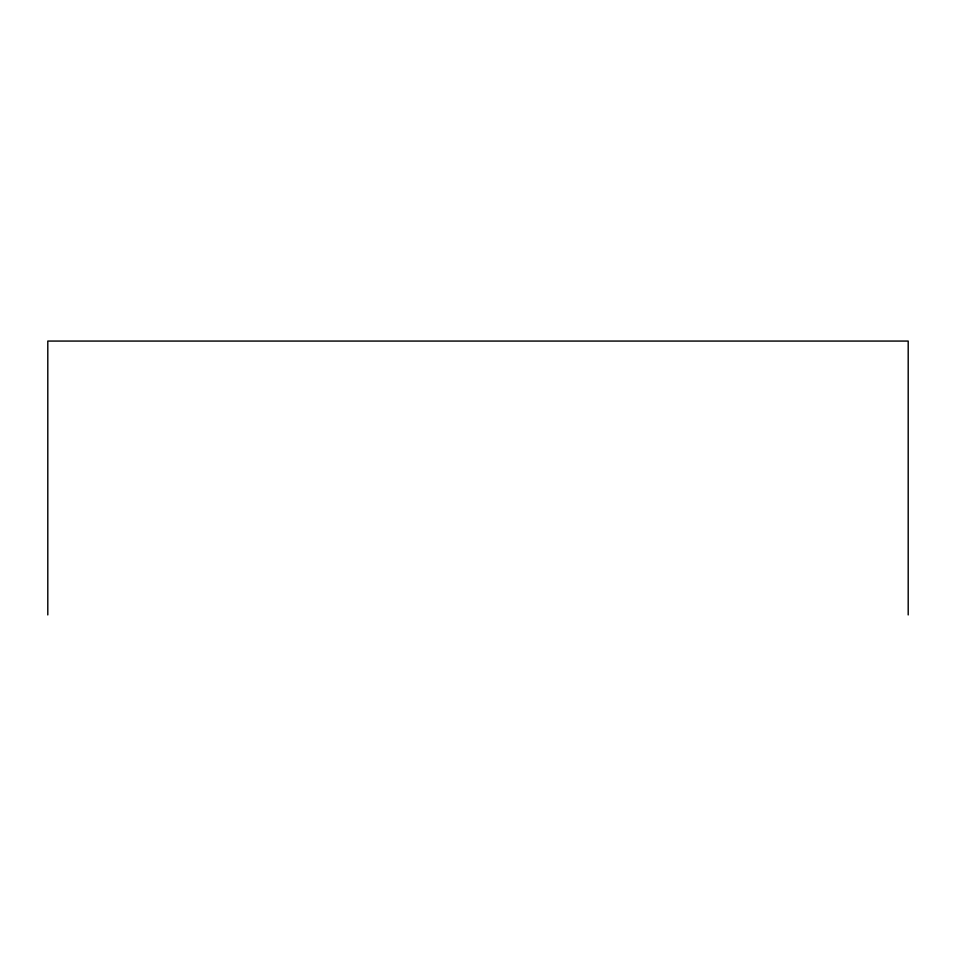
<?xml version="1.0" encoding="UTF-8"?>
<svg xmlns="http://www.w3.org/2000/svg" width="956" height="956" viewBox="0 0 956 956"><rect width="100%" height="100%" fill="white"/><g stroke="black" fill="none" stroke-linecap="round" stroke-linejoin="round"><path stroke-width="1.43" d="M908.2 614.935L908.2 341.065L47.8 341.065L47.8 614.935"/></g></svg>
